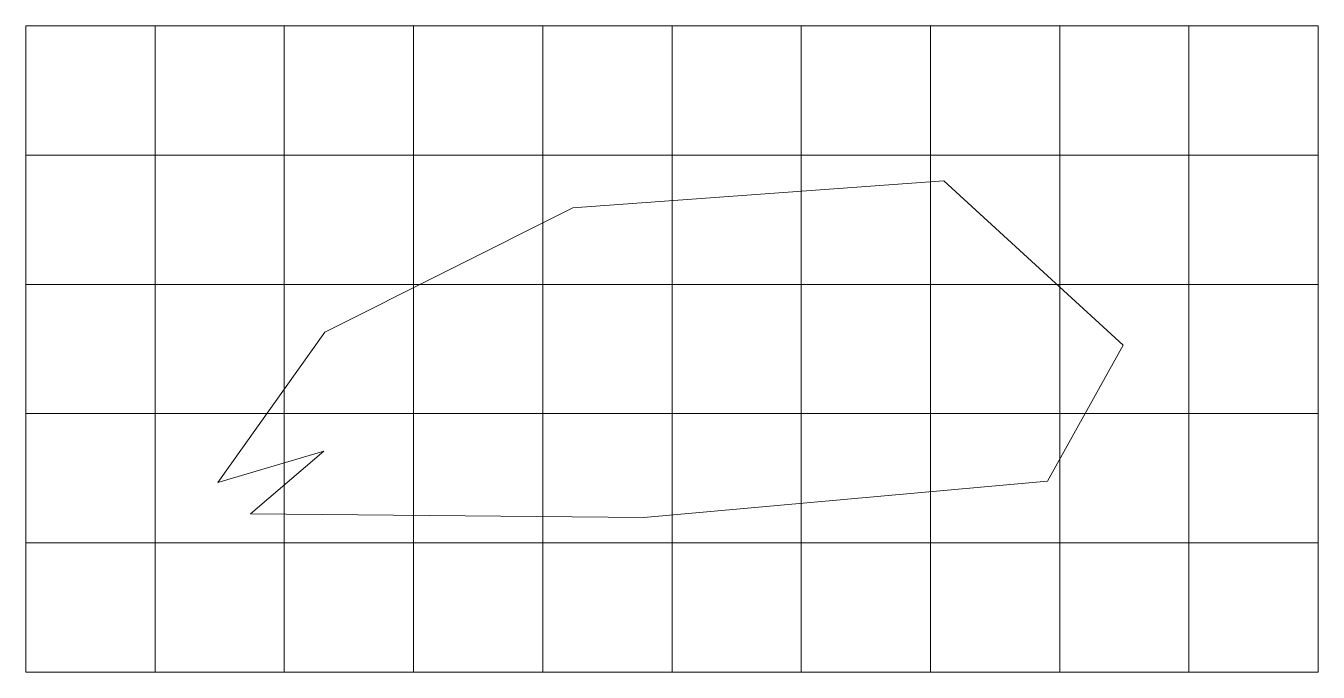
# Model space of a CAD drawing. Units: millimetres at full size, sheet at 1:100. Extents: x -60599 to 39401, y -25482 to 24518.
import ezdxf

# ---------------------------------------------------------------- set-up
doc = ezdxf.new("R2010")
doc.units = ezdxf.units.MM
doc.header["$LTSCALE"] = 100
doc.layers.add('0-0', color=9, linetype='Continuous', lineweight=18)
doc.layers.add('0-1', color=1, linetype='Continuous', lineweight=18)

msp = doc.modelspace()

# ---------------------------------------------------------------- linework, layer by layer
at = {"layer": '0-0'}
for p, q in [((-60598.8, 24517.9), (39401.2, 24517.9)), ((-60598.8, 24517.9), (-60598.8, -25482.1)), ((-50598.8, 24517.9), (-50598.8, -25482.1)), ((-40598.8, 24517.9), (-40598.8, -25482.1)), ((-30598.8, 24517.9), (-30598.8, -25482.1)), ((-20598.8, 24517.9), (-20598.8, -25482.1)), ((-10598.8, 24517.9), (-10598.8, -25482.1)), ((-598.8, 24517.9), (-598.8, -25482.1)), ((9401.2, 24517.9), (9401.2, -25482.1)), ((19401.2, 24517.9), (19401.2, -25482.1)), ((29401.2, 24517.9), (29401.2, -25482.1)), ((39401.2, 24517.9), (39401.2, -25482.1)), ((-60598.8, 14517.9), (39401.2, 14517.9)), ((-60598.8, 4517.9), (39401.2, 4517.9)), ((-60598.8, -5482.1), (39401.2, -5482.1)), ((-60598.8, -15482.1), (39401.2, -15482.1)), ((-60598.8, -25482.1), (39401.2, -25482.1))]:
    msp.add_line(p, q, dxfattribs=at)
at = {"layer": '0-1'}
msp.add_lwpolyline([(-45741.8, -10805.1), (-37457.8, 810.4), (-18278.7, 10445), (10445, 12516), (24311.6, -180.1), (18458.8, -10715.1), (-12786.1, -13506.4), (-43220.6, -13236.3), (-37547.9, -8374)], close=True, dxfattribs=at)

doc.saveas('drawing.dxf')
